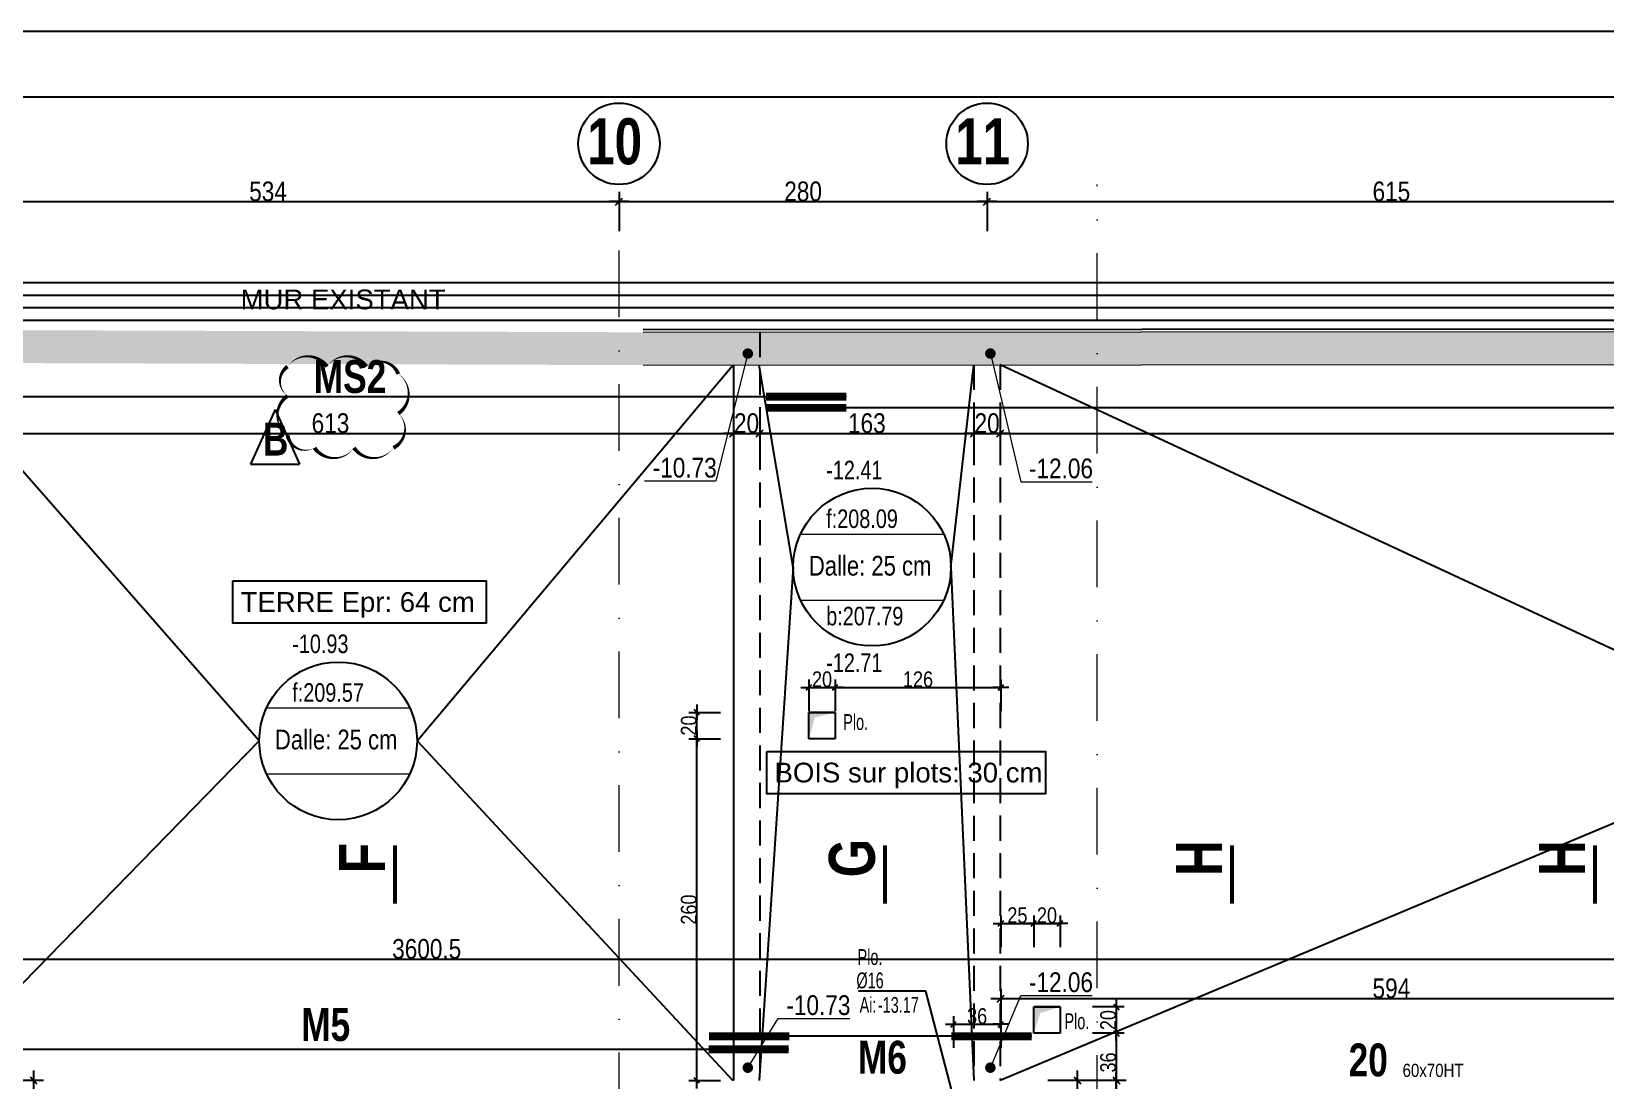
# Model space of a CAD drawing. Header units: millimetres. Extents: x 0 to 23921, y -3644 to 563.
# Drawn here: x 19427 to 20625, y -242 to 556 of the extents above; entities that cross this region are included whole.
import ezdxf
from ezdxf.enums import TextEntityAlignment as Align

# ---------------------------------------------------------------- set-up
doc = ezdxf.new("R2010")
doc.units = ezdxf.units.MM
doc.linetypes.add('CACHEX2', pattern=[19.05, 12.7, -6.35])
doc.linetypes.add('TIRETPTX2', pattern=[50.8, 25.4, -12.7, 0, -12.7])
for name, color, linetype in [('01-Cad  2', 1, 'Continuous'), ('01_cote_gen', 4, 'Continuous'), ('01_linteaux', 2, 'Continuous'), ('01_poch_murs', 253, 'Continuous'), ('01_resv', 32, 'Continuous'), ('01_texte', 230, 'Continuous'), ('AA_COTES', 2, 'Continuous')]:
    doc.layers.add(name, color=color, linetype=linetype)
for name, color, linetype, lineweight in [('01_murs_coup', 5, 'Continuous', 60), ('01_PIEUX', 5, 'Continuous', 60), ('01_tram_axes', 2, 'TIRETPTX2', 9)]:
    doc.layers.add(name, color=color, linetype=linetype, lineweight=lineweight)
doc.styles.add('ARIAL NA', font='ARIALN.TTF')
doc.styles.add('Arial Narrow', font='ARIALN.TTF')
doc.styles.add('Eurostile', font='')
doc.styles.add('impact', font='impact.ttf')
doc.styles.add('MATTE_TXT', font='arial.ttf')
doc.styles.add('STYLE2', font='ARIALN.TTF')
doc.styles.get('Eurostile').set_extended_font_data('Eurostile')
doc.dimstyles.new('JB50', dxfattribs={"dimscale": 0.1, "dimtxt": 150, "dimasz": 15, "dimexe": 0.1, "dimexo": 0.1, "dimgap": 0.09, "dimtad": 1, "dimdec": 1, "dimdsep": 46, "dimtxsty": 'STYLE2', "dimblk1": 'BOND_G', "dimblk2": 'BOND_D', "dimsah": 1, "dimcen": 1.5, "dimdle": 0.01, "dimse1": 1, "dimse2": 1, "dimclrd": 4, "dimclre": 2, "dimclrt": 6, "dimazin": 2, "dimtfac": 2.333333, "dimtdec": 1, "dimtix": 1, "dimtmove": 2, "dimatfit": 3, "dimldrblk": 'BOND_G', "dimfxl": 1, "dimtolj": 1, "dimtzin": 0, "dimarcsym": 0})
doc.dimstyles.new('JB50res', dxfattribs={"dimscale": 0.1, "dimtxt": 120, "dimasz": 12, "dimexe": 0.1, "dimexo": 0.1, "dimgap": 0.09, "dimtad": 1, "dimdec": 1, "dimdsep": 46, "dimtxsty": 'STYLE2', "dimblk1": 'BOND_G', "dimblk2": 'BOND_D', "dimsah": 1, "dimcen": 1.5, "dimdle": 0.01, "dimse1": 1, "dimse2": 1, "dimclrd": 4, "dimclre": 2, "dimclrt": 6, "dimazin": 2, "dimtfac": 2.333333, "dimtdec": 1, "dimtix": 1, "dimtmove": 2, "dimatfit": 3, "dimldrblk": 'BOND_G', "dimfxl": 1, "dimtolj": 1, "dimtzin": 0, "dimarcsym": 0})
pattern_1 = [(180, (2724.631, -511.1), (-2e-15, -9.525), [])]

# ---------------------------------------------------------------- blocks, each defined once
blk = doc.blocks.new('BOND_G')
at = {"layer": 'AA_COTES', "color": 0}
for p, q in [((0, -5), (0, 15)), ((5, 0), (-5, 0)), ((1.77, 1.77), (-1.77, -1.77))]:
    blk.add_line(p, q, dxfattribs=at)
blk = doc.blocks.new('BOND_D')
at = {"layer": 'AA_COTES', "color": 0}
for p, q in [((5, 0), (-5, 0)), ((-1.77, -1.77), (1.77, 1.77)), ((0, 5), (0, -15))]:
    blk.add_line(p, q, dxfattribs=at)
blk = doc.blocks.new('*D1150')
at = {"layer": '01_cote_gen', "color": 4, "lineweight": -2, "transparency": 16777216}
blk.add_line((20155.8, 426.7), (20767.8, 426.7), dxfattribs=at)
at = {"layer": 'Defpoints', "color": 0, "transparency": 16777216}
for p in [(20154.3, 471.7), (20769.3, 448.9), (20769.3, 426.7)]:
    blk.add_point(p, dxfattribs=at)
at = {"layer": '01_cote_gen', "color": 4, "lineweight": -2, "transparency": 16777216, "xscale": 1.5, "yscale": 1.5, "zscale": 1.5, "rotation": 180}
blk.add_blockref('BOND_G', (20154.3, 426.7), dxfattribs=at)
at = {"layer": '01_cote_gen', "color": 4, "lineweight": -2, "transparency": 16777216, "xscale": 1.5, "yscale": 1.5, "zscale": 1.5}
blk.add_blockref('BOND_D', (20769.3, 426.7), dxfattribs=at)
at = {"layer": '01_cote_gen', "color": 6, "transparency": 16777216, "insert": (20461.8, 434.4), "char_height": 15, "attachment_point": 5, "style": 'STYLE2'}
blk.add_mtext('\\A1;615', dxfattribs=at)
blk = doc.blocks.new('*D1151')
at = {"layer": '01_cote_gen', "color": 4, "lineweight": -2, "transparency": 16777216}
blk.add_line((19875.8, 426.7), (20152.8, 426.7), dxfattribs=at)
at = {"layer": 'Defpoints', "color": 0, "transparency": 16777216}
for p in [(19874.3, 477.2), (20154.3, 477.2), (20154.3, 426.7)]:
    blk.add_point(p, dxfattribs=at)
at = {"layer": '01_cote_gen', "color": 4, "lineweight": -2, "transparency": 16777216, "xscale": 1.5, "yscale": 1.5, "zscale": 1.5, "rotation": 180}
blk.add_blockref('BOND_G', (19874.3, 426.7), dxfattribs=at)
at = {"layer": '01_cote_gen', "color": 4, "lineweight": -2, "transparency": 16777216, "xscale": 1.5, "yscale": 1.5, "zscale": 1.5}
blk.add_blockref('BOND_D', (20154.3, 426.7), dxfattribs=at)
at = {"layer": '01_cote_gen', "color": 6, "transparency": 16777216, "insert": (20014.3, 434.4), "char_height": 15, "attachment_point": 5, "style": 'STYLE2'}
blk.add_mtext('\\A1;280', dxfattribs=at)
blk = doc.blocks.new('*D1152')
at = {"layer": '01_cote_gen', "color": 4, "lineweight": -2, "transparency": 16777216}
blk.add_line((19341.8, 426.7), (19872.8, 426.7), dxfattribs=at)
at = {"layer": 'Defpoints', "color": 0, "transparency": 16777216}
for p in [(19340.3, 437), (19874.3, 437), (19874.3, 426.7)]:
    blk.add_point(p, dxfattribs=at)
at = {"layer": '01_cote_gen', "color": 4, "lineweight": -2, "transparency": 16777216, "xscale": 1.5, "yscale": 1.5, "zscale": 1.5, "rotation": 180}
blk.add_blockref('BOND_G', (19340.3, 426.7), dxfattribs=at)
at = {"layer": '01_cote_gen', "color": 4, "lineweight": -2, "transparency": 16777216, "xscale": 1.5, "yscale": 1.5, "zscale": 1.5}
blk.add_blockref('BOND_D', (19874.3, 426.7), dxfattribs=at)
at = {"layer": '01_cote_gen', "color": 6, "transparency": 16777216, "insert": (19607.3, 434.4), "char_height": 15, "attachment_point": 5, "style": 'STYLE2'}
blk.add_mtext('\\A1;534', dxfattribs=at)
blk = doc.blocks.new('*D2244')
at = {"layer": '01_cote_gen', "color": 4, "lineweight": -2, "transparency": 16777216}
blk.add_line((19428.9, -243.3), (19428.9, -265.3), dxfattribs=at)
at = {"layer": 'Defpoints', "color": 0, "transparency": 16777216}
for p in [(19436.2, -241.8), (19428.9, -266.8), (19436.2, -266.8)]:
    blk.add_point(p, dxfattribs=at)
at = {"layer": '01_cote_gen', "color": 4, "lineweight": -2, "transparency": 16777216, "xscale": 1.5, "yscale": 1.5, "zscale": 1.5}
for name, p, rotation in [('BOND_G', (19428.9, -241.8), 90), ('BOND_D', (19428.9, -266.8), 270)]:
    blk.add_blockref(name, p, dxfattribs=dict(at, rotation=rotation))
at = {"layer": '01_cote_gen', "color": 6, "transparency": 16777216, "insert": (19443.5, -287.5), "char_height": 15, "attachment_point": 5, "rotation": 90, "style": 'STYLE2'}
blk.add_mtext('\\A1;25', dxfattribs=at)
blk = doc.blocks.new('*D2259')
at = {"layer": '01_cote_gen', "color": 4, "lineweight": -2, "transparency": 16777216}
blk.add_line((17929.2, -149.4), (21526.8, -149.4), dxfattribs=at)
at = {"layer": 'Defpoints', "color": 0, "transparency": 16777216}
for p in [(21528.3, -149.4), (17927.7, -171.9), (21528.3, -241.8)]:
    blk.add_point(p, dxfattribs=at)
at = {"layer": '01_cote_gen', "color": 4, "lineweight": -2, "transparency": 16777216, "xscale": 1.5, "yscale": 1.5, "zscale": 1.5, "rotation": 180}
blk.add_blockref('BOND_G', (17927.7, -149.4), dxfattribs=at)
at = {"layer": '01_cote_gen', "color": 4, "lineweight": -2, "transparency": 16777216, "xscale": 1.5, "yscale": 1.5, "zscale": 1.5}
blk.add_blockref('BOND_D', (21528.3, -149.4), dxfattribs=at)
at = {"layer": '01_cote_gen', "color": 6, "transparency": 16777216, "insert": (19728, -141.8), "char_height": 15, "attachment_point": 5, "style": 'STYLE2'}
blk.add_mtext('\\A1;3600.5', dxfattribs=at)
blk = doc.blocks.new('*D2260')
at = {"layer": '01_cote_gen', "color": 4, "lineweight": -2, "transparency": 16777216}
blk.add_line((20166.2, -179.5), (20757.3, -179.5), dxfattribs=at)
at = {"layer": 'Defpoints', "color": 0, "transparency": 16777216}
for p in [(20758.8, -179.5), (20164.7, -241.8), (20758.8, -287.2)]:
    blk.add_point(p, dxfattribs=at)
at = {"layer": '01_cote_gen', "color": 4, "lineweight": -2, "transparency": 16777216, "xscale": 1.5, "yscale": 1.5, "zscale": 1.5, "rotation": 180}
blk.add_blockref('BOND_G', (20164.7, -179.5), dxfattribs=at)
at = {"layer": '01_cote_gen', "color": 4, "lineweight": -2, "transparency": 16777216, "xscale": 1.5, "yscale": 1.5, "zscale": 1.5}
blk.add_blockref('BOND_D', (20758.8, -179.5), dxfattribs=at)
at = {"layer": '01_cote_gen', "color": 6, "transparency": 16777216, "insert": (20461.8, -171.8), "char_height": 15, "attachment_point": 5, "style": 'STYLE2'}
blk.add_mtext('\\A1;594', dxfattribs=at)
blk = doc.blocks.new('*D2331')
at = {"layer": '01_cote_gen', "color": 4, "lineweight": -2, "transparency": 16777216}
blk.add_line((20252.5, -243.3), (20252.5, -770.3), dxfattribs=at)
at = {"layer": 'Defpoints', "color": 0, "transparency": 16777216}
for p in [(20301.3, -241.8), (20129.8, -771.8), (20252.5, -771.8)]:
    blk.add_point(p, dxfattribs=at)
at = {"layer": '01_cote_gen', "color": 4, "lineweight": -2, "transparency": 16777216, "xscale": 1.5, "yscale": 1.5, "zscale": 1.5}
for name, p, rotation in [('BOND_G', (20252.5, -241.8), 90), ('BOND_D', (20252.5, -771.8), 270)]:
    blk.add_blockref(name, p, dxfattribs=dict(at, rotation=rotation))
at = {"layer": '01_cote_gen', "color": 6, "transparency": 16777216, "insert": (20244.8, -506.8), "char_height": 15, "attachment_point": 5, "rotation": 90, "style": 'STYLE2'}
blk.add_mtext('\\A1;530', dxfattribs=at)
blk = doc.blocks.new('*D2332')
at = {"layer": '01_cote_gen', "color": 4, "lineweight": -2, "transparency": 16777216}
blk.add_line((20222.9, -243.3), (20222.9, -300.3), dxfattribs=at)
at = {"layer": 'Defpoints', "color": 0, "transparency": 16777216}
for p in [(20198.7, -241.8), (20198.7, -301.8), (20222.9, -301.8)]:
    blk.add_point(p, dxfattribs=at)
at = {"layer": '01_cote_gen', "color": 4, "lineweight": -2, "transparency": 16777216, "xscale": 1.5, "yscale": 1.5, "zscale": 1.5}
for name, p, rotation in [('BOND_G', (20222.9, -241.8), 90), ('BOND_D', (20222.9, -301.8), 270)]:
    blk.add_blockref(name, p, dxfattribs=dict(at, rotation=rotation))
at = {"layer": '01_cote_gen', "color": 6, "transparency": 16777216, "insert": (20215.3, -271.8), "char_height": 15, "attachment_point": 5, "rotation": 90, "style": 'STYLE2'}
blk.add_mtext('\\A1;60', dxfattribs=at)
blk = doc.blocks.new('*D2366')
at = {"layer": '01_resv', "color": 4, "lineweight": -2, "transparency": 16777216}
blk.add_line((19933.5, -240.6), (19933.5, 17), dxfattribs=at)
at = {"layer": 'Defpoints', "color": 0, "transparency": 16777216}
for p in [(19933.5, 18.2), (19992.4, 18.2), (19967.6, -241.8)]:
    blk.add_point(p, dxfattribs=at)
at = {"layer": '01_resv', "color": 4, "lineweight": -2, "transparency": 16777216, "xscale": 1.2, "yscale": 1.2, "zscale": 1.2}
for name, p, rotation in [('BOND_D', (19933.5, 18.2), 90), ('BOND_G', (19933.5, -241.8), 270)]:
    blk.add_blockref(name, p, dxfattribs=dict(at, rotation=rotation))
at = {"layer": '01_resv', "color": 6, "transparency": 16777216, "insert": (19927.4, -111.8), "char_height": 12, "attachment_point": 5, "rotation": 90, "style": 'STYLE2'}
blk.add_mtext('\\A1;260', dxfattribs=at)
blk = doc.blocks.new('*D2367')
at = {"layer": '01_resv', "color": 4, "lineweight": -2, "transparency": 16777216}
blk.add_line((20019.9, 57.2), (20037.5, 57.2), dxfattribs=at)
at = {"layer": 'Defpoints', "color": 0, "transparency": 16777216}
for p in [(20038.7, 57.2), (20018.7, 24.3), (20038.7, 24.3)]:
    blk.add_point(p, dxfattribs=at)
at = {"layer": '01_resv', "color": 4, "lineweight": -2, "transparency": 16777216, "xscale": 1.2, "yscale": 1.2, "zscale": 1.2, "rotation": 180}
blk.add_blockref('BOND_G', (20018.7, 57.2), dxfattribs=at)
at = {"layer": '01_resv', "color": 4, "lineweight": -2, "transparency": 16777216, "xscale": 1.2, "yscale": 1.2, "zscale": 1.2}
blk.add_blockref('BOND_D', (20038.7, 57.2), dxfattribs=at)
at = {"layer": '01_resv', "color": 6, "transparency": 16777216, "insert": (20028.7, 63.3), "char_height": 12, "attachment_point": 5, "style": 'STYLE2'}
blk.add_mtext('\\A1;20', dxfattribs=at)
blk = doc.blocks.new('*D2368')
at = {"layer": '01_resv', "color": 4, "lineweight": -2, "transparency": 16777216}
blk.add_line((20039.9, 57.2), (20163.6, 57.2), dxfattribs=at)
at = {"layer": 'Defpoints', "color": 0, "transparency": 16777216}
for p in [(20038.7, 51.2), (20164.8, 57.2), (20164.8, -255.7)]:
    blk.add_point(p, dxfattribs=at)
at = {"layer": '01_resv', "color": 4, "lineweight": -2, "transparency": 16777216, "xscale": 1.2, "yscale": 1.2, "zscale": 1.2, "rotation": 180}
blk.add_blockref('BOND_G', (20038.7, 57.2), dxfattribs=at)
at = {"layer": '01_resv', "color": 4, "lineweight": -2, "transparency": 16777216, "xscale": 1.2, "yscale": 1.2, "zscale": 1.2}
blk.add_blockref('BOND_D', (20164.8, 57.2), dxfattribs=at)
at = {"layer": '01_resv', "color": 6, "transparency": 16777216, "insert": (20101.7, 63.3), "char_height": 12, "attachment_point": 5, "style": 'STYLE2'}
blk.add_mtext('\\A1;126', dxfattribs=at)
blk = doc.blocks.new('*D2369')
at = {"layer": '01_resv', "color": 4, "lineweight": -2, "transparency": 16777216}
blk.add_line((19933.5, 19.4), (19933.5, 37), dxfattribs=at)
at = {"layer": 'Defpoints', "color": 0, "transparency": 16777216}
for p in [(19933.5, 38.2), (19982.4, 38.2), (19982.4, 18.2)]:
    blk.add_point(p, dxfattribs=at)
at = {"layer": '01_resv', "color": 4, "lineweight": -2, "transparency": 16777216, "xscale": 1.2, "yscale": 1.2, "zscale": 1.2}
for name, p, rotation in [('BOND_D', (19933.5, 38.2), 90), ('BOND_G', (19933.5, 18.2), 270)]:
    blk.add_blockref(name, p, dxfattribs=dict(at, rotation=rotation))
at = {"layer": '01_resv', "color": 6, "transparency": 16777216, "insert": (19927.4, 28.2), "char_height": 12, "attachment_point": 5, "rotation": 90, "style": 'STYLE2'}
blk.add_mtext('\\A1;20', dxfattribs=at)
blk = doc.blocks.new('*D2370')
at = {"layer": '01_resv', "color": 4, "lineweight": -2, "transparency": 16777216}
blk.add_line((20252.5, -187.1), (20252.5, -204.7), dxfattribs=at)
at = {"layer": 'Defpoints', "color": 0, "transparency": 16777216}
for p in [(20209.8, -185.9), (20209.8, -205.9), (20252.5, -205.9)]:
    blk.add_point(p, dxfattribs=at)
at = {"layer": '01_resv', "color": 4, "lineweight": -2, "transparency": 16777216, "xscale": 1.2, "yscale": 1.2, "zscale": 1.2}
for name, p, rotation in [('BOND_G', (20252.5, -185.9), 90), ('BOND_D', (20252.5, -205.9), 270)]:
    blk.add_blockref(name, p, dxfattribs=dict(at, rotation=rotation))
at = {"layer": '01_resv', "color": 6, "transparency": 16777216, "insert": (20246.4, -195.9), "char_height": 12, "attachment_point": 5, "rotation": 90, "style": 'STYLE2'}
blk.add_mtext('\\A1;20', dxfattribs=at)
blk = doc.blocks.new('*D2371')
at = {"layer": '01_resv', "color": 4, "lineweight": -2, "transparency": 16777216}
blk.add_line((20252.5, -207.1), (20252.5, -240.6), dxfattribs=at)
at = {"layer": 'Defpoints', "color": 0, "transparency": 16777216}
for p in [(20209.8, -205.9), (20240.3, -241.8), (20252.5, -241.8)]:
    blk.add_point(p, dxfattribs=at)
at = {"layer": '01_resv', "color": 4, "lineweight": -2, "transparency": 16777216, "xscale": 1.2, "yscale": 1.2, "zscale": 1.2}
for name, p, rotation in [('BOND_G', (20252.5, -205.9), 90), ('BOND_D', (20252.5, -241.8), 270)]:
    blk.add_blockref(name, p, dxfattribs=dict(at, rotation=rotation))
at = {"layer": '01_resv', "color": 6, "transparency": 16777216, "insert": (20246.4, -228.1), "char_height": 12, "attachment_point": 5, "rotation": 90, "style": 'STYLE2'}
blk.add_mtext('\\A1;36', dxfattribs=at)
blk = doc.blocks.new('*D2372')
at = {"layer": '01_resv', "color": 4, "lineweight": -2, "transparency": 16777216}
blk.add_line((20191, -122.3), (20208.6, -122.3), dxfattribs=at)
at = {"layer": 'Defpoints', "color": 0, "transparency": 16777216}
for p in [(20209.8, -122.3), (20189.8, -133.6), (20209.8, -185.9)]:
    blk.add_point(p, dxfattribs=at)
at = {"layer": '01_resv', "color": 4, "lineweight": -2, "transparency": 16777216, "xscale": 1.2, "yscale": 1.2, "zscale": 1.2, "rotation": 180}
blk.add_blockref('BOND_G', (20189.8, -122.3), dxfattribs=at)
at = {"layer": '01_resv', "color": 4, "lineweight": -2, "transparency": 16777216, "xscale": 1.2, "yscale": 1.2, "zscale": 1.2}
blk.add_blockref('BOND_D', (20209.8, -122.3), dxfattribs=at)
at = {"layer": '01_resv', "color": 6, "transparency": 16777216, "insert": (20199.8, -116.2), "char_height": 12, "attachment_point": 5, "style": 'STYLE2'}
blk.add_mtext('\\A1;20', dxfattribs=at)
blk = doc.blocks.new('*D2373')
at = {"layer": '01_resv', "color": 4, "lineweight": -2, "transparency": 16777216}
blk.add_line((20166, -122.3), (20188.6, -122.3), dxfattribs=at)
at = {"layer": 'Defpoints', "color": 0, "transparency": 16777216}
for p in [(20189.8, -122.3), (20189.8, -140.3), (20164.8, -172)]:
    blk.add_point(p, dxfattribs=at)
at = {"layer": '01_resv', "color": 4, "lineweight": -2, "transparency": 16777216, "xscale": 1.2, "yscale": 1.2, "zscale": 1.2, "rotation": 180}
blk.add_blockref('BOND_G', (20164.8, -122.3), dxfattribs=at)
at = {"layer": '01_resv', "color": 4, "lineweight": -2, "transparency": 16777216, "xscale": 1.2, "yscale": 1.2, "zscale": 1.2}
blk.add_blockref('BOND_D', (20189.8, -122.3), dxfattribs=at)
at = {"layer": '01_resv', "color": 6, "transparency": 16777216, "insert": (20177.3, -116.2), "char_height": 12, "attachment_point": 5, "style": 'STYLE2'}
blk.add_mtext('\\A1;25', dxfattribs=at)
blk = doc.blocks.new('*D2504')
at = {"layer": '01_cote_gen', "color": 4, "lineweight": -2, "transparency": 16777216}
blk.add_line((19962.8, 250.4), (19979.8, 250.4), dxfattribs=at)
at = {"layer": 'Defpoints', "color": 0, "transparency": 16777216}
for p in [(19981.3, 250.4), (19961.3, 180.1), (19981.3, 159.2)]:
    blk.add_point(p, dxfattribs=at)
at = {"layer": '01_cote_gen', "color": 4, "lineweight": -2, "transparency": 16777216, "xscale": 1.5, "yscale": 1.5, "zscale": 1.5, "rotation": 180}
blk.add_blockref('BOND_G', (19961.3, 250.4), dxfattribs=at)
at = {"layer": '01_cote_gen', "color": 4, "lineweight": -2, "transparency": 16777216, "xscale": 1.5, "yscale": 1.5, "zscale": 1.5}
blk.add_blockref('BOND_D', (19981.3, 250.4), dxfattribs=at)
at = {"layer": '01_cote_gen', "color": 6, "lineweight": 0, "transparency": 16777216, "insert": (19971.3, 258.1), "char_height": 15, "attachment_point": 5, "style": 'STYLE2'}
blk.add_mtext('\\A1;20', dxfattribs=at)
blk = doc.blocks.new('*D2505')
at = {"layer": '01_cote_gen', "color": 4, "lineweight": -2, "transparency": 16777216}
blk.add_line((19982.8, 250.4), (20142.8, 250.4), dxfattribs=at)
at = {"layer": 'Defpoints', "color": 0, "transparency": 16777216}
for p in [(20144.3, 250.4), (19981.3, 221.7), (20144.3, 213.3)]:
    blk.add_point(p, dxfattribs=at)
at = {"layer": '01_cote_gen', "color": 4, "lineweight": -2, "transparency": 16777216, "xscale": 1.5, "yscale": 1.5, "zscale": 1.5, "rotation": 180}
blk.add_blockref('BOND_G', (19981.3, 250.4), dxfattribs=at)
at = {"layer": '01_cote_gen', "color": 4, "lineweight": -2, "transparency": 16777216, "xscale": 1.5, "yscale": 1.5, "zscale": 1.5}
blk.add_blockref('BOND_D', (20144.3, 250.4), dxfattribs=at)
at = {"layer": '01_cote_gen', "color": 6, "lineweight": 0, "transparency": 16777216, "insert": (20062.8, 258.1), "char_height": 15, "attachment_point": 5, "style": 'STYLE2'}
blk.add_mtext('\\A1;163', dxfattribs=at)
blk = doc.blocks.new('*D2506')
at = {"layer": '01_cote_gen', "color": 4, "lineweight": -2, "transparency": 16777216}
blk.add_line((20145.8, 250.4), (20162.8, 250.4), dxfattribs=at)
at = {"layer": 'Defpoints', "color": 0, "transparency": 16777216}
for p in [(20164.3, 250.4), (20144.3, 221.1), (20164.3, 221.1)]:
    blk.add_point(p, dxfattribs=at)
at = {"layer": '01_cote_gen', "color": 4, "lineweight": -2, "transparency": 16777216, "xscale": 1.5, "yscale": 1.5, "zscale": 1.5, "rotation": 180}
blk.add_blockref('BOND_G', (20144.3, 250.4), dxfattribs=at)
at = {"layer": '01_cote_gen', "color": 4, "lineweight": -2, "transparency": 16777216, "xscale": 1.5, "yscale": 1.5, "zscale": 1.5}
blk.add_blockref('BOND_D', (20164.3, 250.4), dxfattribs=at)
at = {"layer": '01_cote_gen', "color": 6, "lineweight": 0, "transparency": 16777216, "insert": (20154.3, 258.1), "char_height": 15, "attachment_point": 5, "style": 'STYLE2'}
blk.add_mtext('\\A1;20', dxfattribs=at)
blk = doc.blocks.new('*D2507')
at = {"layer": '01_cote_gen', "color": 4, "lineweight": -2, "transparency": 16777216}
blk.add_line((20165.8, 250.4), (21510.8, 250.4), dxfattribs=at)
at = {"layer": 'Defpoints', "color": 0, "transparency": 16777216}
for p in [(21512.3, 250.4), (20164.3, 207.4), (21512.3, 207.4)]:
    blk.add_point(p, dxfattribs=at)
at = {"layer": '01_cote_gen', "color": 4, "lineweight": -2, "transparency": 16777216, "xscale": 1.5, "yscale": 1.5, "zscale": 1.5, "rotation": 180}
blk.add_blockref('BOND_G', (20164.3, 250.4), dxfattribs=at)
at = {"layer": '01_cote_gen', "color": 4, "lineweight": -2, "transparency": 16777216, "xscale": 1.5, "yscale": 1.5, "zscale": 1.5}
blk.add_blockref('BOND_D', (21512.3, 250.4), dxfattribs=at)
at = {"layer": '01_cote_gen', "color": 6, "lineweight": 0, "transparency": 16777216, "insert": (20838.3, 258.1), "char_height": 15, "attachment_point": 5, "style": 'STYLE2'}
blk.add_mtext('\\A1;1348', dxfattribs=at)
blk = doc.blocks.new('*D2521')
at = {"layer": '01_cote_gen', "color": 4, "lineweight": -2, "transparency": 16777216}
blk.add_line((19349.8, 250.4), (19959.8, 250.4), dxfattribs=at)
at = {"layer": 'Defpoints', "color": 0, "transparency": 16777216}
for p in [(19348.3, 242.9), (19961.3, 250.4), (19961.3, 227.9)]:
    blk.add_point(p, dxfattribs=at)
at = {"layer": '01_cote_gen', "color": 4, "lineweight": -2, "transparency": 16777216, "xscale": 1.5, "yscale": 1.5, "zscale": 1.5, "rotation": 180}
blk.add_blockref('BOND_G', (19348.3, 250.4), dxfattribs=at)
at = {"layer": '01_cote_gen', "color": 4, "lineweight": -2, "transparency": 16777216, "xscale": 1.5, "yscale": 1.5, "zscale": 1.5}
blk.add_blockref('BOND_D', (19961.3, 250.4), dxfattribs=at)
at = {"layer": '01_cote_gen', "color": 6, "transparency": 16777216, "insert": (19654.8, 258.1), "char_height": 15, "attachment_point": 5, "style": 'STYLE2'}
blk.add_mtext('\\A1;613', dxfattribs=at)
blk = doc.blocks.new('*D2594')
at = {"layer": '01_resv', "color": 4, "lineweight": -2, "transparency": 16777216}
blk.add_line((20129.9, -199), (20163.5, -199), dxfattribs=at)
at = {"layer": 'Defpoints', "color": 0, "transparency": 16777216}
for p in [(20164.7, -199), (20164.7, -234.2), (20128.7, -246.8)]:
    blk.add_point(p, dxfattribs=at)
at = {"layer": '01_resv', "color": 4, "lineweight": -2, "transparency": 16777216, "xscale": 1.2, "yscale": 1.2, "zscale": 1.2, "rotation": 180}
blk.add_blockref('BOND_G', (20128.7, -199), dxfattribs=at)
at = {"layer": '01_resv', "color": 4, "lineweight": -2, "transparency": 16777216, "xscale": 1.2, "yscale": 1.2, "zscale": 1.2}
blk.add_blockref('BOND_D', (20164.7, -199), dxfattribs=at)
at = {"layer": '01_resv', "color": 6, "transparency": 16777216, "insert": (20146.7, -192.9), "char_height": 12, "attachment_point": 5, "style": 'STYLE2'}
blk.add_mtext('\\A1;36', dxfattribs=at)

msp = doc.modelspace()

# ---------------------------------------------------------------- hatches: boundary and pattern name
at = {"layer": '01_poch_murs'}
h = msp.add_hatch(dxfattribs=at)
h.set_pattern_fill('ANSI31', color=256, scale=3, angle=135)
h.set_pattern_definition([(180, (2724.631, -511.1), (-2e-15, -9.525), [])])
h.paths.add_polyline_path([(17917.68, 372.66), (17338.69, 370.16), (17338.69, 328.43), (17711.73, 331.06), (17917.68, 331.48)])
h.paths.add_polyline_path([(17935.69, 372.74), (17917.68, 372.66), (17917.68, 331.48), (17935.69, 331.52)])
h.paths.add_polyline_path([(18514.69, 373.87), (18287.73, 374.26), (17935.69, 372.74), (17935.69, 331.52), (18219.73, 332.1), (18514.69, 332.1)])
h.paths.add_polyline_path([(18794.28, 373.4), (18514.69, 373.87), (18514.69, 332.1), (18794.28, 332.1)])
h.paths.add_polyline_path([(19340.28, 372.48), (18794.28, 373.4), (18794.28, 332.1), (19054.9, 332.1), (19340.28, 331.16)])
h.paths.add_polyline_path([(19874.28, 371.57), (19340.28, 372.48), (19340.28, 331.16), (19874.28, 329.4)])
h.paths.add_polyline_path([(20154.28, 371.1), (19874.28, 371.57), (19874.28, 329.4), (19892.63, 329.34), (20154.28, 329.54)])
h.paths.add_polyline_path([(20769.58, 370.06), (20154.28, 371.1), (20154.28, 329.54), (20769.58, 329.99)])
h.paths.add_polyline_path([(20917.28, 369.81), (20769.58, 370.06), (20769.58, 329.99), (20917.28, 330.1)])
h.paths.add_polyline_path([(21520.28, 370.24), (21131.34, 369.44), (20917.28, 369.81), (20917.28, 330.1), (20968.94, 330.14), (21520.28, 330.33)])
h.paths.add_polyline_path([(22134.28, 371.49), (21538.28, 370.28), (21538.28, 330.34), (22134.28, 330.55)])
h.paths.add_polyline_path([(21538.28, 370.28), (21520.28, 370.24), (21520.28, 330.33), (21538.28, 330.34)])
h.paths.add_polyline_path([(22184.28, 371.6), (22134.28, 371.49), (22134.28, 330.55), (22184.28, 330.57)])
h.paths.add_polyline_path([(22558.28, 372.22), (22487.23, 372.22), (22184.28, 371.6), (22184.28, 330.57), (22558.28, 330.7)])
h.paths.add_polyline_path([(23158.24, 371.89), (22905.73, 372.22), (22558.28, 372.22), (22558.28, 330.7), (22914.82, 330.82), (23158.24, 329.66)])
h.paths.add_polyline_path([(23668.24, 371.22), (23158.24, 371.89), (23158.24, 329.66), (23668.24, 327.23)])
h.paths.add_polyline_path([(23845.87, 370.99), (23668.24, 371.22), (23668.24, 327.23), (23845.74, 326.39)])
h.paths.add_polyline_path([(19582.54, 340.69), (19746.3, 340.69), (19746.3, 363.96), (19582.54, 363.96)], flags=24)
h.paths.add_polyline_path([(22293.75, 340.69), (22457.51, 340.69), (22457.51, 363.96), (22293.75, 363.96)], flags=24)
h = msp.add_hatch(dxfattribs=at)
h.set_pattern_fill('ANSI31', color=256, scale=3, angle=135)
h.set_pattern_definition([(180, (2724.631, -511.1), (-2e-15, -9.525), [])])
h.paths.add_polyline_path([(17917.68, 372.66), (17338.69, 370.16), (17338.69, 328.43), (17711.73, 331.06), (17917.68, 331.48)])
h.paths.add_polyline_path([(17935.69, 372.74), (17917.68, 372.66), (17917.68, 331.48), (17935.69, 331.52)])
h.paths.add_polyline_path([(18514.69, 373.87), (18287.73, 374.26), (17935.69, 372.74), (17935.69, 331.52), (18219.73, 332.1), (18514.69, 332.1)])
h.paths.add_polyline_path([(18794.28, 373.4), (18514.69, 373.87), (18514.69, 332.1), (18794.28, 332.1)])
h.paths.add_polyline_path([(19340.28, 372.48), (18794.28, 373.4), (18794.28, 332.1), (19054.9, 332.1), (19340.28, 331.16)])
h.paths.add_polyline_path([(19874.28, 371.57), (19340.28, 372.48), (19340.28, 331.16), (19874.28, 329.4)])
h.paths.add_polyline_path([(20154.28, 371.1), (19874.28, 371.57), (19874.28, 329.4), (19892.63, 329.34), (20154.28, 329.54)])
h.paths.add_polyline_path([(20769.58, 370.06), (20154.28, 371.1), (20154.28, 329.54), (20769.58, 329.99)])
h.paths.add_polyline_path([(20917.28, 369.81), (20769.58, 370.06), (20769.58, 329.99), (20917.28, 330.1)])
h.paths.add_polyline_path([(21520.28, 370.24), (21131.34, 369.44), (20917.28, 369.81), (20917.28, 330.1), (20968.94, 330.14), (21520.28, 330.33)])
h.paths.add_polyline_path([(22134.28, 371.49), (21538.28, 370.28), (21538.28, 330.34), (22134.28, 330.55)])
h.paths.add_polyline_path([(21538.28, 370.28), (21520.28, 370.24), (21520.28, 330.33), (21538.28, 330.34)])
h.paths.add_polyline_path([(22184.28, 371.6), (22134.28, 371.49), (22134.28, 330.55), (22184.28, 330.57)])
h.paths.add_polyline_path([(22558.28, 372.22), (22487.23, 372.22), (22184.28, 371.6), (22184.28, 330.57), (22558.28, 330.7)])
h.paths.add_polyline_path([(23158.24, 371.89), (22905.73, 372.22), (22558.28, 372.22), (22558.28, 330.7), (22914.82, 330.82), (23158.24, 329.66)])
h.paths.add_polyline_path([(23668.24, 371.22), (23158.24, 371.89), (23158.24, 329.66), (23668.24, 327.23)])
h.paths.add_polyline_path([(23845.87, 370.99), (23668.24, 371.22), (23668.24, 327.23), (23845.74, 326.39)])
h.paths.add_polyline_path([(19582.54, 340.69), (19746.3, 340.69), (19746.3, 363.96), (19582.54, 363.96)], flags=24)
h.paths.add_polyline_path([(22293.75, 340.69), (22457.51, 340.69), (22457.51, 363.96), (22293.75, 363.96)], flags=24)
h = msp.add_hatch(dxfattribs=at)
h.set_pattern_fill('ANSI31', color=256, scale=3, angle=135)
h.set_pattern_definition(pattern_1)
h.paths.add_polyline_path([(17917.68, 372.66), (17338.69, 370.16), (17338.69, 328.43), (17711.73, 331.06), (17917.68, 331.48)])
h.paths.add_polyline_path([(17935.69, 372.74), (17917.68, 372.66), (17917.68, 331.48), (17935.69, 331.52)])
h.paths.add_polyline_path([(18514.69, 373.87), (18287.73, 374.26), (17935.69, 372.74), (17935.69, 331.52), (18219.73, 332.1), (18514.69, 332.1)])
h.paths.add_polyline_path([(18794.28, 373.4), (18514.69, 373.87), (18514.69, 332.1), (18794.28, 332.1)])
h.paths.add_polyline_path([(19340.28, 372.48), (18794.28, 373.4), (18794.28, 332.1), (19054.9, 332.1), (19340.28, 331.16)])
h.paths.add_polyline_path([(19874.28, 371.57), (19340.28, 372.48), (19340.28, 331.16), (19874.28, 329.4)])
h.paths.add_polyline_path([(20154.28, 371.1), (19874.28, 371.57), (19874.28, 329.4), (19892.63, 329.34), (20154.28, 329.54)])
h.paths.add_polyline_path([(20769.58, 370.06), (20154.28, 371.1), (20154.28, 329.54), (20769.58, 329.99)])
h.paths.add_polyline_path([(20917.28, 369.81), (20769.58, 370.06), (20769.58, 329.99), (20917.28, 330.1)])
h.paths.add_polyline_path([(21520.28, 370.24), (21131.34, 369.44), (20917.28, 369.81), (20917.28, 330.1), (20968.94, 330.14), (21520.28, 330.33)])
h.paths.add_polyline_path([(22134.28, 371.49), (21538.28, 370.28), (21538.28, 330.34), (22134.28, 330.55)])
h.paths.add_polyline_path([(21538.28, 370.28), (21520.28, 370.24), (21520.28, 330.33), (21538.28, 330.34)])
h.paths.add_polyline_path([(22184.28, 371.6), (22134.28, 371.49), (22134.28, 330.55), (22184.28, 330.57)])
h.paths.add_polyline_path([(22558.28, 372.22), (22487.23, 372.22), (22184.28, 371.6), (22184.28, 330.57), (22558.28, 330.7)])
h.paths.add_polyline_path([(23158.24, 371.89), (22905.73, 372.22), (22558.28, 372.22), (22558.28, 330.7), (22914.82, 330.82), (23158.24, 329.66)])
h.paths.add_polyline_path([(23668.24, 371.22), (23158.24, 371.89), (23158.24, 329.66), (23668.24, 327.23)])
h.paths.add_polyline_path([(23845.87, 370.99), (23668.24, 371.22), (23668.24, 327.23), (23845.74, 326.39)])
h.paths.add_polyline_path([(19582.54, 340.69), (19746.3, 340.69), (19746.3, 363.96), (19582.54, 363.96)], flags=24)
h.paths.add_polyline_path([(22293.75, 340.69), (22457.51, 340.69), (22457.51, 363.96), (22293.75, 363.96)], flags=24)
h = msp.add_hatch(dxfattribs=at)
h.set_pattern_fill('ANSI31', color=256, scale=3, angle=135)
h.set_pattern_definition(pattern_1)
h.paths.add_polyline_path([(17917.68, 372.66), (17338.69, 370.16), (17338.69, 328.43), (17711.73, 331.06), (17917.68, 331.48)])
h.paths.add_polyline_path([(17935.69, 372.74), (17917.68, 372.66), (17917.68, 331.48), (17935.69, 331.52)])
h.paths.add_polyline_path([(18514.69, 373.87), (18287.73, 374.26), (17935.69, 372.74), (17935.69, 331.52), (18219.73, 332.1), (18514.69, 332.1)])
h.paths.add_polyline_path([(18794.28, 373.4), (18514.69, 373.87), (18514.69, 332.1), (18794.28, 332.1)])
h.paths.add_polyline_path([(19340.28, 372.48), (18794.28, 373.4), (18794.28, 332.1), (19054.9, 332.1), (19340.28, 331.16)])
h.paths.add_polyline_path([(19874.28, 371.57), (19340.28, 372.48), (19340.28, 331.16), (19874.28, 329.4)])
h.paths.add_polyline_path([(20154.28, 371.1), (19874.28, 371.57), (19874.28, 329.4), (19892.63, 329.34), (20154.28, 329.54)])
h.paths.add_polyline_path([(20769.58, 370.06), (20154.28, 371.1), (20154.28, 329.54), (20769.58, 329.99)])
h.paths.add_polyline_path([(20917.28, 369.81), (20769.58, 370.06), (20769.58, 329.99), (20917.28, 330.1)])
h.paths.add_polyline_path([(21520.28, 370.24), (21131.34, 369.44), (20917.28, 369.81), (20917.28, 330.1), (20968.94, 330.14), (21520.28, 330.33)])
h.paths.add_polyline_path([(22134.28, 371.49), (21538.28, 370.28), (21538.28, 330.34), (22134.28, 330.55)])
h.paths.add_polyline_path([(21538.28, 370.28), (21520.28, 370.24), (21520.28, 330.33), (21538.28, 330.34)])
h.paths.add_polyline_path([(22184.28, 371.6), (22134.28, 371.49), (22134.28, 330.55), (22184.28, 330.57)])
h.paths.add_polyline_path([(22558.28, 372.22), (22487.23, 372.22), (22184.28, 371.6), (22184.28, 330.57), (22558.28, 330.7)])
h.paths.add_polyline_path([(23158.24, 371.89), (22905.73, 372.22), (22558.28, 372.22), (22558.28, 330.7), (22914.82, 330.82), (23158.24, 329.66)])
h.paths.add_polyline_path([(23668.24, 371.22), (23158.24, 371.89), (23158.24, 329.66), (23668.24, 327.23)])
h.paths.add_polyline_path([(23845.87, 370.99), (23668.24, 371.22), (23668.24, 327.23), (23845.74, 326.39)])
h.paths.add_polyline_path([(19582.54, 340.69), (19746.3, 340.69), (19746.3, 363.96), (19582.54, 363.96)], flags=24)
h.paths.add_polyline_path([(22293.75, 340.69), (22457.51, 340.69), (22457.51, 363.96), (22293.75, 363.96)], flags=24)
h = msp.add_hatch(color=256, dxfattribs=at)
h.dxf.hatch_style = 1
h.paths.add_polyline_path([(21528.27, 328.33), (20968.94, 328.14), (19892.63, 327.34), (19054.9, 330.1), (18219.74, 330.1), (17927.57, 329.5), (17927.62, 304.5), (18219.76, 305.1), (19054.86, 305.1), (19892.59, 302.34), (20968.96, 303.14), (21528.28, 303.33)])
h = msp.add_hatch(color=256, dxfattribs=at)
h.dxf.hatch_style = 1
h.paths.add_polyline_path([(21528.27, 328.33), (20968.94, 328.14), (19892.63, 327.34), (19054.9, 330.1), (18219.74, 330.1), (17927.57, 329.5), (17927.62, 304.5), (18219.76, 305.1), (19054.86, 305.1), (19892.59, 302.34), (20968.96, 303.14), (21528.28, 303.33)])

# ---------------------------------------------------------------- linework, layer by layer
at = {"layer": '01-Cad  2'}
for p, q in [((21910.7, 556.15), (12820.7, 556.15)), ((21860.7, 506.15), (12870.7, 506.15))]:
    msp.add_line(p, q, dxfattribs=at)
at = {"layer": '01_linteaux'}
for p, q in [((19892.63, 329.34), (20968.94, 330.14)), ((19961.31, 302.39), (19961.31, -241.83))]:
    msp.add_line(p, q, dxfattribs=at)
at = {"layer": '01_linteaux', "linetype": 'CACHEX2', "ltscale": 1.5}
for p, q in [((19981.31, 327.41), (19981.31, -241.83)), ((20144.28, 302.53), (20144.28, -241.83)), ((20164.28, 302.54), (20164.28, -241.83))]:
    msp.add_line(p, q, dxfattribs=at)
at = {"layer": '01_murs_coup', "linetype": 'Continuous', "lineweight": 5}
for p, q in [((20012.29, 173.78), (20121.31, 173.78)), ((20012.29, 123.63), (20121.31, 123.63)), ((19606.12, 41.59), (19715.14, 41.59)), ((19606.12, -8.55), (19715.14, -8.55))]:
    msp.add_line(p, q, dxfattribs=at)
at = {"layer": '01_PIEUX', "linetype": 'Continuous', "lineweight": 5}
for p, q in [((19892.63, 327.34), (20968.94, 328.14)), ((19892.59, 302.34), (20968.96, 303.14))]:
    msp.add_line(p, q, dxfattribs=at)
at = {"layer": '01_resv'}
for p, q in [((20018.74, 18.16), (20018.74, 38.16)), ((20018.74, 38.16), (20038.74, 38.16)), ((20038.74, 38.16), (20018.74, 38.16)), ((20028.74, 38.16), (20038.74, 38.16)), ((20038.74, 38.16), (20038.74, 18.16)), ((20038.74, 18.16), (20018.74, 18.16)), ((20189.77, -205.86), (20189.77, -185.86)), ((20189.77, -185.86), (20209.77, -185.86)), ((20209.77, -185.86), (20189.77, -185.86)), ((20199.77, -185.86), (20209.77, -185.86)), ((20209.77, -185.86), (20209.77, -205.86)), ((20209.77, -205.86), (20189.77, -205.86))]:
    msp.add_line(p, q, dxfattribs=at)
for points in [[(20018.74, 18.16), (20018.74, 38.16), (20023.16, 34.24)], [(20018.74, 38.16), (20038.74, 38.16), (20023.16, 34.24)], [(20189.77, -205.86), (20189.77, -185.86), (20194.76, -190.41)], [(20189.77, -185.86), (20209.77, -185.86), (20194.76, -190.41)]]:
    msp.add_solid(points, dxfattribs=at)
at = {"layer": '01_texte'}
for p, q in [((19600.63, 16.52), (19348.28, 304.13)), ((19720.63, 16.52), (19960.81, 302.39)), ((20006.8, 148.71), (19980.81, 302.41)), ((20126.8, 148.71), (20144.28, 302.53)), ((20780.02, 16.52), (20164.28, 302.54)), ((20047.27, 278.36), (19353.05, 278.36)), ((19612.61, 268.64), (19594.08, 226.89)), ((19612.61, 268.64), (19631.13, 226.89)), ((21521.8, 269.89), (19986.01, 269.89)), ((19594.08, 226.89), (19631.13, 226.89)), ((20006.8, 148.71), (19980.81, -241.83)), ((20126.8, 148.71), (20144.28, -241.83)), ((19600.63, 16.52), (19348.28, -241.83)), ((19720.63, 16.52), (19960.81, -241.83)), ((20780.02, 16.52), (20164.28, -241.83)), ((20107.63, -173.88), (20056.5, -173.88)), ((20128.71, -254.38), (20107.63, -173.88)), ((20188.17, -208.17), (19942.83, -208.17)), ((20003.43, -218.12), (19317.7, -218.12))]:
    msp.add_line(p, q, dxfattribs=at)
at = {"layer": '01_texte', "lineweight": 0}
for p, q in [((19972.26, 311.13), (19948.05, 214.22)), ((20156.76, 311.13), (20179.96, 213.67)), ((19893.73, 214.22), (19948.05, 214.22)), ((20179.96, 213.67), (20234.27, 213.67)), ((20156.76, -232.06), (20179.96, -177.16)), ((20179.96, -177.16), (20234.27, -177.16)), ((19972.26, -232.06), (19995.46, -194.61)), ((19995.46, -194.61), (20049.78, -194.61))]:
    msp.add_line(p, q, dxfattribs=at)
at = {"layer": '01_texte', "lineweight": 0, "const_width": 4}
for points in [[(19970.26, 311.13, 1), (19974.26, 311.13, 1)], [(20154.76, 311.13, 1), (20158.76, 311.13, 1)], [(19970.26, -232.06, 1), (19974.26, -232.06, 1)], [(20154.76, -232.06, 1), (20158.76, -232.06, 1)]]:
    msp.add_lwpolyline(points, format="xyb", close=True, dxfattribs=at)
at = {"layer": '01_texte'}
msp.add_lwpolyline([(19622.17, 301.28, 0, 3, -0.5205671), (19652.17, 301.28, 0, 3, -0.5205671), (19682.17, 301.28, 0, 3, -0.5205671), (19706.47, 295.58, 0, 3, -0.5205671), (19706.47, 265.58, 0, 3, -0.5205671), (19702.63, 239.42, 0, 3, -0.5205671), (19672.63, 239.42, 0, 3, -0.5205671), (19642.63, 239.42, 0, 3, -0.5205671), (19622.17, 248.96, 0, 3, -0.5205671), (19622.17, 278.96, 0, 3, -0.5205671)], format="xyseb", close=True, dxfattribs=at)
for points, const_width in [([(19986.21, 278.36), (20047.27, 278.36)], 6), ([(19986.01, 269.89), (20047.07, 269.89)], 6), ([(19703.93, -62.96), (19703.93, -107.21)], 3), ([(20076.54, -62.96), (20076.54, -107.21)], 3), ([(20340.65, -62.96), (20340.65, -107.21)], 3), ([(20616.76, -62.96), (20616.76, -107.21)], 3), ([(19942.37, -218.12), (20003.43, -218.12)], 6), ([(19942.83, -208.17), (20003.89, -208.17)], 6), ([(20127.11, -208.17), (20188.17, -208.17)], 6)]:
    msp.add_lwpolyline(points, dxfattribs=dict(at, const_width=const_width))
for points in [[(19580.44, 138.29), (19773.23, 138.29), (19773.23, 105.99), (19580.44, 105.99)], [(19986.61, 8.53), (20198.57, 8.53), (20198.57, -23.76), (19986.61, -23.76)]]:
    msp.add_lwpolyline(points, close=True, dxfattribs=at)
for centre, radius in [((19874.28, 470.73), 30.98), ((20154.28, 470.73), 30.98), ((20066.8, 148.71), 60), ((19660.63, 16.52), 60)]:
    msp.add_circle(centre, radius, dxfattribs=at)
at = {"layer": '01_tram_axes', "color": 253, "ltscale": 2}
for p, q in [((19874.28, -2102), (19874.28, 439.75)), ((20237.88, -3019.3), (20237.88, 439.75))]:
    msp.add_line(p, q, dxfattribs=at)

# ---------------------------------------------------------------- texts
at = {"layer": '01_texte', "style": 'impact'}
for s, p in [('10', (19870.94, 472.61)), ('11', (20150.94, 472.61))]:
    msp.add_text(s, height=35, dxfattribs=at).set_placement(p, align=Align.MIDDLE_CENTER)
at = {"layer": '01_texte', "style": 'MATTE_TXT'}
for s, p in [('MUR EXISTANT', (19586.42, 344.83)), ('TERRE Epr: 64 cm', (19586.42, 114.68)), ('BOIS sur plots: 30 cm', (19992.58, -15.07))]:
    msp.add_text(s, height=15, dxfattribs=at).set_placement(p)
at = {"layer": '01_texte'}
for s, height, style, p in [('MS2', 25, 'impact', (19669.67, 273.69)), ('B', 25, 'impact', (19613.1, 226.08)), (' M5', 25, 'impact', (19647.43, -219.26)), (' M6', 25, 'impact', (20070.89, -244.11)), ('20', 25, 'impact', (20444.19, -246.17)), ('60x70HT', 10, 'ARIAL NA', (20493.53, -242.1))]:
    msp.add_text(s, height=height, dxfattribs=dict(at, style=style)).set_placement(p, align=Align.BOTTOM_CENTER)
at = {"layer": '01_texte', "style": 'Arial Narrow'}
for s, p in [('-10.73', (19899.89, 216.84)), ('-12.06', (20186.11, 216.29)), ('-12.06', (20186.11, -174.54)), ('-10.73', (20001.61, -191.99))]:
    msp.add_text(s, height=15, rotation=0, dxfattribs=at).set_placement(p)
at = {"layer": '01_texte', "style": 'Eurostile', "width": 0.8}
for s, p in [('-12.41', (20031.89, 215.52)), ('f:208.09', (20031.89, 178.48)), ('b:207.79', (20031.89, 104.41)), ('-10.93', (19625.72, 83.33)), ('-12.71', (20031.89, 68.93)), ('f:209.57', (19625.72, 46.3))]:
    msp.add_text(s, height=14.097, rotation=0, dxfattribs=at).set_placement(p)
at = {"layer": '01_texte', "width": 0.8}
for s, height, style, p in [('Dalle: 25 cm', 15, 'MATTE_TXT', (20065.31, 137.76)), ('Plo.', 12, 'ARIAL NA', (20054.31, 21.26)), ('Dalle: 25 cm', 15, 'MATTE_TXT', (19659.14, 5.58)), ('Plo.', 12, 'ARIAL NA', (20065.22, -157.51)), ('%%C16', 12, 'ARIAL NA', (20065.22, -175.29)), ('Ai: ', 12, 'ARIAL NA', (20065.22, -193.92)), ('Plo.', 12, 'ARIAL NA', (20222.58, -206.34))]:
    msp.add_text(s, height=height, dxfattribs=dict(at, style=style)).set_placement(p, align=Align.BOTTOM_CENTER)
at = {"layer": '01_texte', "style": 'impact'}
for s, p in [('F', (19706.79, -72.62)), ('G', (20079.39, -72.62)), ('H', (20343.5, -72.62)), ('H', (20619.61, -72.62))]:
    msp.add_text(s, height=35, rotation=90, dxfattribs=at).set_placement(p, align=Align.BOTTOM_CENTER)
at = {"layer": '01_texte', "style": 'ARIAL NA', "width": 0.8}
msp.add_text('-13.17', height=12, dxfattribs=at).set_placement((20071.19, -193.92), align=Align.BOTTOM_LEFT)

# ---------------------------------------------------------------- dimensions: what is measured, and where the dimension line sits
at = {"layer": '01_cote_gen'}
for base, p1, p2, picture, middle in [((20154.28, 426.74), (19874.28, 477.24), (20154.28, 477.24), '*D1151', (20014.28, 434.41)), ((20769.28, 426.74), (20154.28, 471.68), (20769.28, 448.86), '*D1150', (20461.78, 434.41)), ((19874.28, 426.74), (19340.28, 437.03), (19874.28, 437.03), '*D1152', (19607.28, 434.41)), ((19961.31, 250.44), (19348.28, 242.94), (19961.31, 227.94), '*D2521', (19654.8, 258.11)), ((21528.28, -149.44), (17927.75, -171.94), (21528.28, -241.83), '*D2259', (19728.01, -141.77)), ((20758.76, -179.51), (20164.74, -241.83), (20758.76, -287.22), '*D2260', (20461.75, -171.84))]:
    dim = msp.add_linear_dim(base=base, p1=p1, p2=p2, dimstyle='JB50', dxfattribs=at)
    dim.commit()
    dim.dimension.update_dxf_attribs({"geometry": picture, "text_midpoint": middle})
at = {"layer": '01_cote_gen', "lineweight": 0}
for base, p1, p2, picture, middle in [((19981.31, 250.44), (19961.31, 180.06), (19981.31, 159.23), '*D2504', (19971.31, 258.11)), ((20144.28, 250.44), (19981.31, 221.67), (20144.28, 213.3), '*D2505', (20062.8, 258.11)), ((20164.28, 250.44), (20144.28, 221.14), (20164.28, 221.14), '*D2506', (20154.28, 258.11)), ((21512.28, 250.44), (20164.28, 207.38), (21512.28, 207.38), '*D2507', (20838.28, 258.11))]:
    dim = msp.add_linear_dim(base=base, p1=p1, p2=p2, dimstyle='JB50', dxfattribs=at)
    dim.commit()
    dim.dimension.update_dxf_attribs({"geometry": picture, "text_midpoint": middle})
at = {"layer": '01_cote_gen'}
dim = msp.add_linear_dim(base=(19428.93, -266.83), p1=(19436.2, -241.83), p2=(19436.2, -266.83), angle=90, dimstyle='JB50', dxfattribs=at)
dim.commit()
dim.dimension.update_dxf_attribs({"geometry": '*D2244', "text_midpoint": (19443.47, -287.46), "dimtype": 160})
for base, p1, p2, picture, middle in [((20252.49, -771.83), (20301.28, -241.83), (20129.76, -771.83), '*D2331', (20244.82, -506.83)), ((20222.92, -301.83), (20198.66, -241.83), (20198.66, -301.83), '*D2332', (20215.25, -271.83))]:
    dim = msp.add_linear_dim(base=base, p1=p1, p2=p2, angle=90, dimstyle='JB50', dxfattribs=at)
    dim.commit()
    dim.dimension.update_dxf_attribs({"geometry": picture, "text_midpoint": middle})
at = {"layer": '01_resv'}
for base, p1, p2, picture, middle in [((20038.74, 57.18), (20018.74, 24.32), (20038.74, 24.32), '*D2367', (20028.74, 63.31)), ((20164.76, 57.18), (20038.74, 51.18), (20164.76, -255.67), '*D2368', (20101.75, 63.31)), ((20189.77, -122.33), (20164.76, -172.01), (20189.77, -140.33), '*D2373', (20177.27, -116.19)), ((20209.77, -122.33), (20189.77, -133.58), (20209.77, -185.86), '*D2372', (20199.77, -116.19)), ((20164.7392, -199.0154), (20128.6907, -246.7581), (20164.7392, -234.2079), '*D2594', (20146.715, -192.8795))]:
    dim = msp.add_linear_dim(base=base, p1=p1, p2=p2, dimstyle='JB50res', dxfattribs=at)
    dim.commit()
    dim.dimension.update_dxf_attribs({"geometry": picture, "text_midpoint": middle})
for base, p1, p2, picture, middle in [((19933.53, 38.16), (19982.39, 18.16), (19982.39, 38.16), '*D2369', (19927.39, 28.16)), ((19933.53, 18.16), (19967.64, -241.83), (19992.39, 18.16), '*D2366', (19927.39, -111.84)), ((20252.49, -205.86), (20209.77, -185.86), (20209.77, -205.86), '*D2370', (20246.35, -195.86))]:
    dim = msp.add_linear_dim(base=base, p1=p1, p2=p2, angle=90, dimstyle='JB50res', dxfattribs=at)
    dim.commit()
    dim.dimension.update_dxf_attribs({"geometry": picture, "text_midpoint": middle})
dim = msp.add_linear_dim(base=(20252.49, -241.83), p1=(20209.77, -205.86), p2=(20240.3, -241.83), angle=90, dimstyle='JB50res', dxfattribs=at)
dim.commit()
dim.dimension.update_dxf_attribs({"geometry": '*D2371', "text_midpoint": (20246.35, -228.11), "dimtype": 160})

doc.saveas('drawing.dxf')
